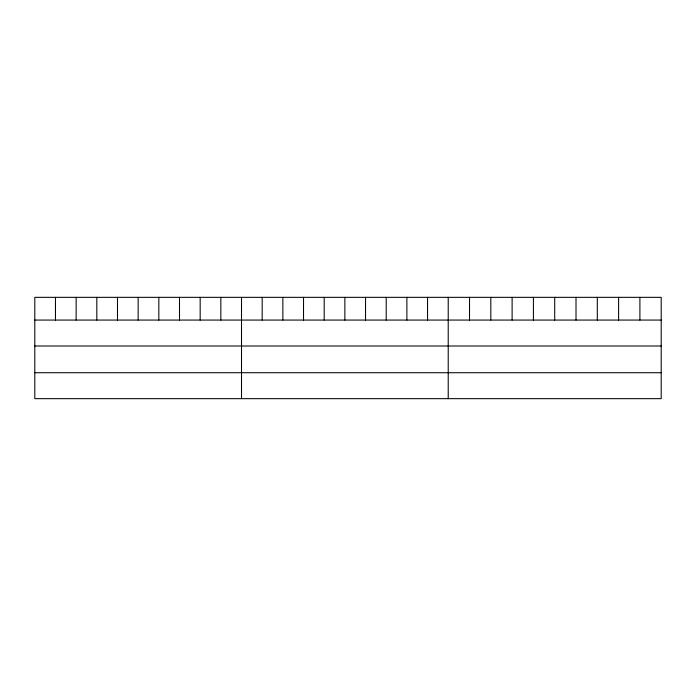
<?xml version="1.0" encoding="UTF-8"?>
<svg xmlns="http://www.w3.org/2000/svg" width="696" height="696" viewBox="0 0 696 696"><rect width="100%" height="100%" fill="white"/><g stroke="black" fill="none" stroke-linecap="round" stroke-linejoin="round"><path stroke-width="1.04" d="M661.2 320.064L661.2 398.66L34.8 398.66L34.8 297.34L661.2 297.34L661.2 320.064L34.8 320.064M34.8 346.008L661.2 346.008M34.8 372.725L661.2 372.725M639.902 297.34L639.902 320.064M618.605 297.34L618.605 320.064M597.307 297.34L597.307 320.064M576.01 297.34L576.01 320.064M554.712 297.34L554.712 320.064M533.414 297.34L533.414 320.064M512.117 297.34L512.117 320.064M490.819 297.34L490.819 320.064M469.522 297.34L469.522 320.064M448.224 297.34L448.224 398.66M427.553 297.34L427.553 320.064M406.882 297.34L406.882 320.064M386.21 297.34L386.21 320.064M365.539 297.34L365.539 320.064M344.868 297.34L344.868 320.064M324.197 297.34L324.197 320.064M303.526 297.34L303.526 320.064M282.854 297.34L282.854 320.064M262.183 297.34L262.183 320.064M241.512 297.34L241.512 398.66M220.841 297.34L220.841 320.064M200.17 297.34L200.17 320.064M179.498 297.34L179.498 320.064M158.827 297.34L158.827 320.064M138.156 297.34L138.156 320.064M117.485 297.34L117.485 320.064M96.814 297.34L96.814 320.064M76.142 297.34L76.142 320.064M55.471 297.34L55.471 320.064"/></g></svg>
